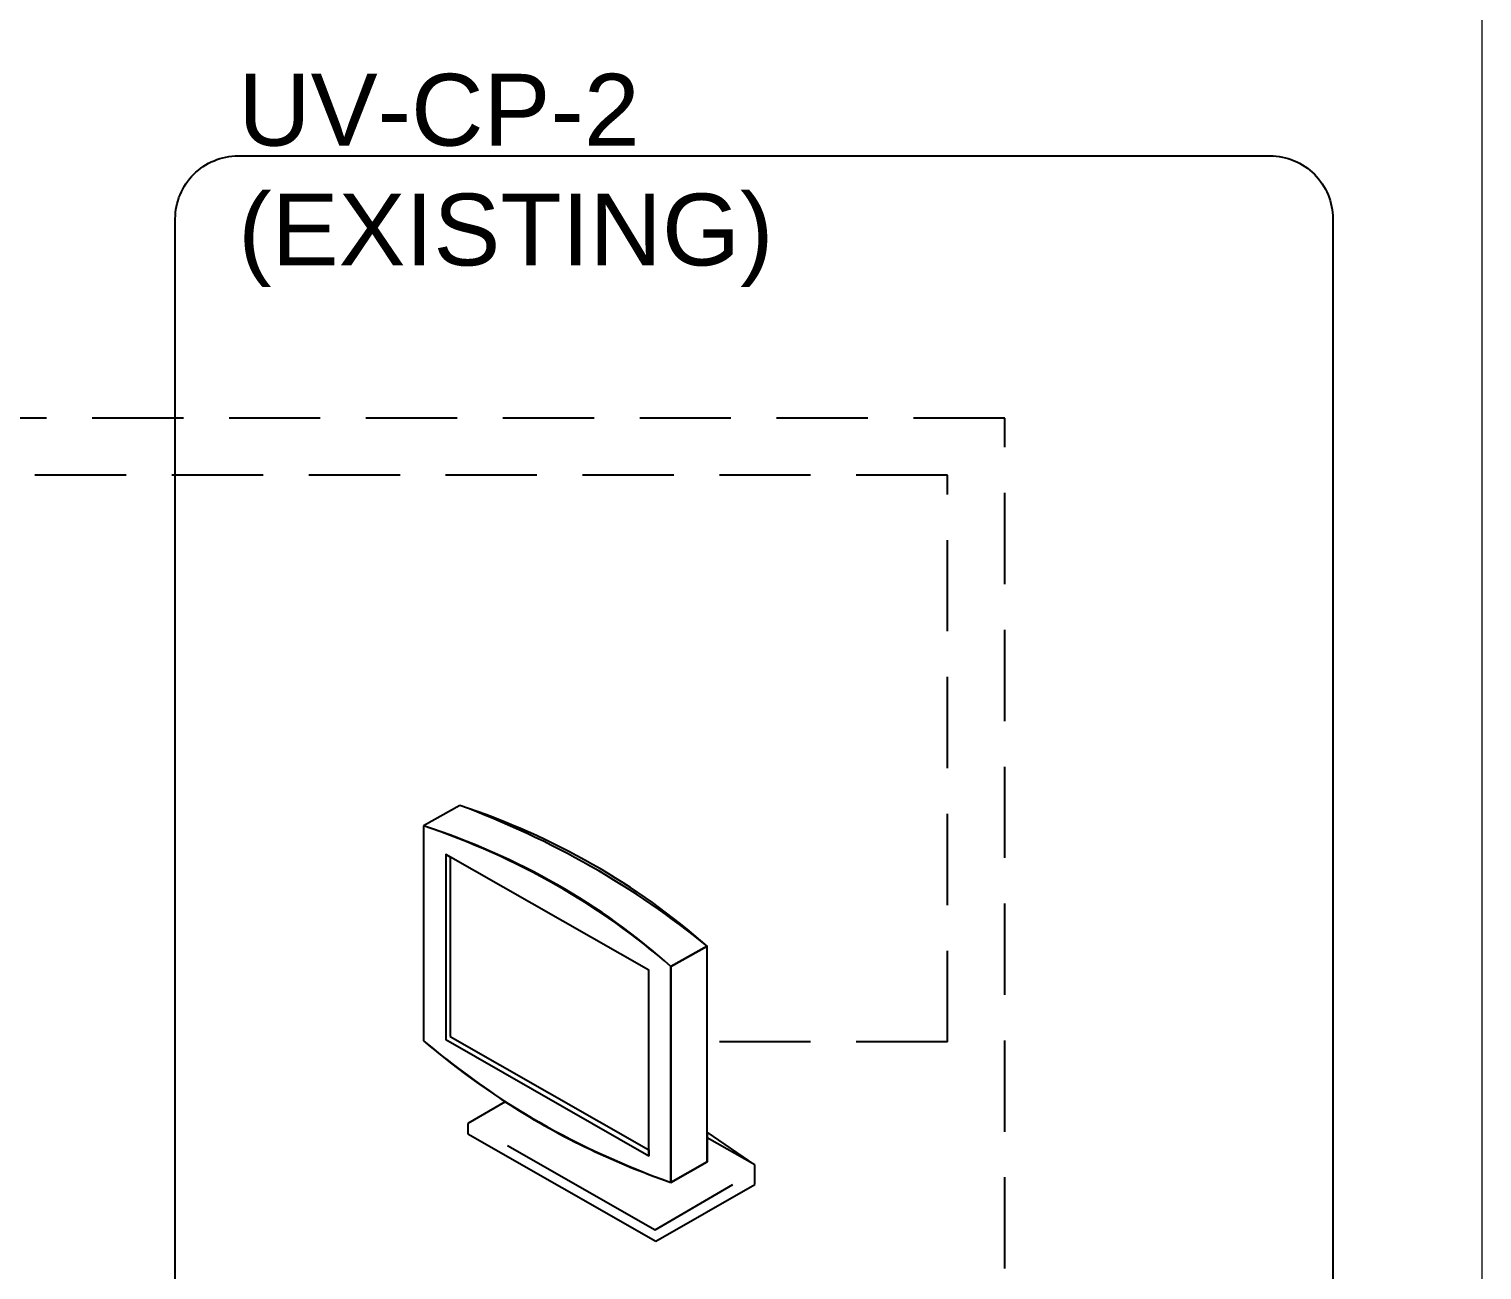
# Paper-space layout 'Sample Network Drawing - A1 Sheet' of a CAD drawing. Extents: x 49 to 806, y 22 to 564.
# Drawn here: x 610 to 660.5, y 156.4 to 199.6 of the extents above; entities that cross this region are included whole.
import ezdxf

# ---------------------------------------------------------------- set-up
doc = ezdxf.new("R2010")
doc.units = 0
doc.linetypes.add('HIDDEN2', pattern=[4.7625, 3.175, -1.5875])
for name, color, linetype, lineweight in [('G-ANNO-SYMB', 1, 'Continuous', 13), ('N-ANNO-TEXT-EXST', 252, 'Continuous', 18), ('N-EQPM-EXST', 252, 'Continuous', 25), ('N-SGNL-ELEC_EXST', 252, 'HIDDEN2', 25)]:
    doc.layers.add(name, color=color, linetype=linetype, lineweight=lineweight)
doc.styles.add('_CGS_2-5_NOTES', font='arial.ttf', dxfattribs={"height": 2.5})

psp = doc.layouts.new('Sample Network Drawing - A1 Sheet')

# ---------------------------------------------------------------- linework, layer by layer
at = {"layer": 'G-ANNO-SYMB', "ltscale": 10}
psp.add_lwpolyline([(563.192, 257.187), (660.53, 257.187), (660.53, 109.469), (563.192, 109.469)], close=True, dxfattribs=at)
at = {"layer": 'N-EQPM-EXST', "linetype": 'Continuous'}
for p, q in [((624.968, 172.603), (623.708, 171.89)), ((624.968, 172.603), (623.708, 171.89)), ((623.708, 171.89), (623.708, 164.415)), ((623.708, 171.89), (623.708, 164.415)), ((632.313, 166.992), (633.573, 167.705)), ((633.573, 161.039), (633.573, 167.705)), ((632.313, 159.487), (632.313, 166.992)), ((626.551, 162.292), (625.245, 161.534)), ((626.551, 162.292), (625.245, 161.534)), ((625.245, 161.534), (625.245, 161.17)), ((625.245, 161.534), (625.245, 161.17)), ((625.245, 161.17), (631.79, 157.44)), ((625.245, 161.17), (631.79, 157.44)), ((635.232, 160.093), (633.573, 161.23)), ((633.573, 161.23), (633.573, 160.199)), ((635.232, 160.093), (633.573, 161.039)), ((633.573, 160.199), (632.313, 159.487)), ((635.232, 159.411), (635.232, 160.093)), ((635.232, 159.411), (635.232, 160.093)), ((631.79, 157.44), (635.232, 159.411)), ((631.79, 157.44), (635.232, 159.411))]:
    psp.add_line(p, q, dxfattribs=at)
at = {"layer": 'N-EQPM-EXST'}
psp.add_lwpolyline([(617.257, 195.202), (653.157, 195.202, -0.414214), (655.344, 193.015), (655.344, 116.099, -0.414214), (653.157, 113.912), (617.257, 113.912, -0.414214), (615.069, 116.099), (615.069, 193.015, -0.414214)], format="xyb", close=True, dxfattribs=at)
at = {"layer": 'N-EQPM-EXST', "linetype": 'Continuous'}
for points in [[(624.476, 170.889), (624.476, 164.46), (631.545, 160.412)], [(626.628, 160.775), (631.76, 157.834), (634.464, 159.411)]]:
    psp.add_lwpolyline(points, dxfattribs=at)
for points in [[(624.63, 164.566), (631.545, 160.624), (631.545, 160.412), (631.545, 166.871), (624.476, 170.889), (624.63, 170.814)], [(632.313, 159.487), (633.573, 160.199), (633.573, 167.705), (632.313, 166.992)]]:
    psp.add_lwpolyline(points, close=True, dxfattribs=at)
for centre, major_axis, ratio, start_param, end_param in [((616.744, 154.59), (23.291, -1.5), 0.831698, 0.818309, 1.263956), ((613.911, 151.071), (28.322, -1.822), 0.831697, 0.858287, 1.223779), ((615.994, 154.521), (22.377, -1.408), 0.831693, 0.807339, 1.271663), ((615.211, 153.548), (23.761, -1.495), 0.831693, 0.821082, 1.25792), ((641.734, 178.925), (25.348, -1.757), 0.831713, -2.302627, -1.893342), ((646.917, 183.796), (33.289, -2.859), 0.831774, -2.268488, -2.155851), ((641.023, 177.761), (23.753, -1.238), 0.831664, -2.181921, -1.902574)]:
    psp.add_ellipse(centre, major_axis=major_axis, ratio=ratio, start_param=start_param, end_param=end_param, dxfattribs=at)
at = {"layer": 'N-SGNL-ELEC_EXST'}
for p, q in [((643.926, 186.077), (601.846, 186.077)), ((643.926, 142.2), (643.926, 186.077)), ((641.937, 184.089), (601.565, 184.089)), ((641.937, 164.372), (641.937, 184.089)), ((641.937, 164.372), (633.573, 164.372))]:
    psp.add_line(p, q, dxfattribs=at)

# ---------------------------------------------------------------- texts
at = {"layer": 'N-ANNO-TEXT-EXST', "insert": (617.257, 190.638), "char_height": 2.5, "width": 37.64313, "attachment_point": 7, "style": '_CGS_2-5_NOTES'}
psp.add_mtext('UV-CP-2\\P(EXISTING)', dxfattribs=at)

doc.saveas('drawing.dxf')
